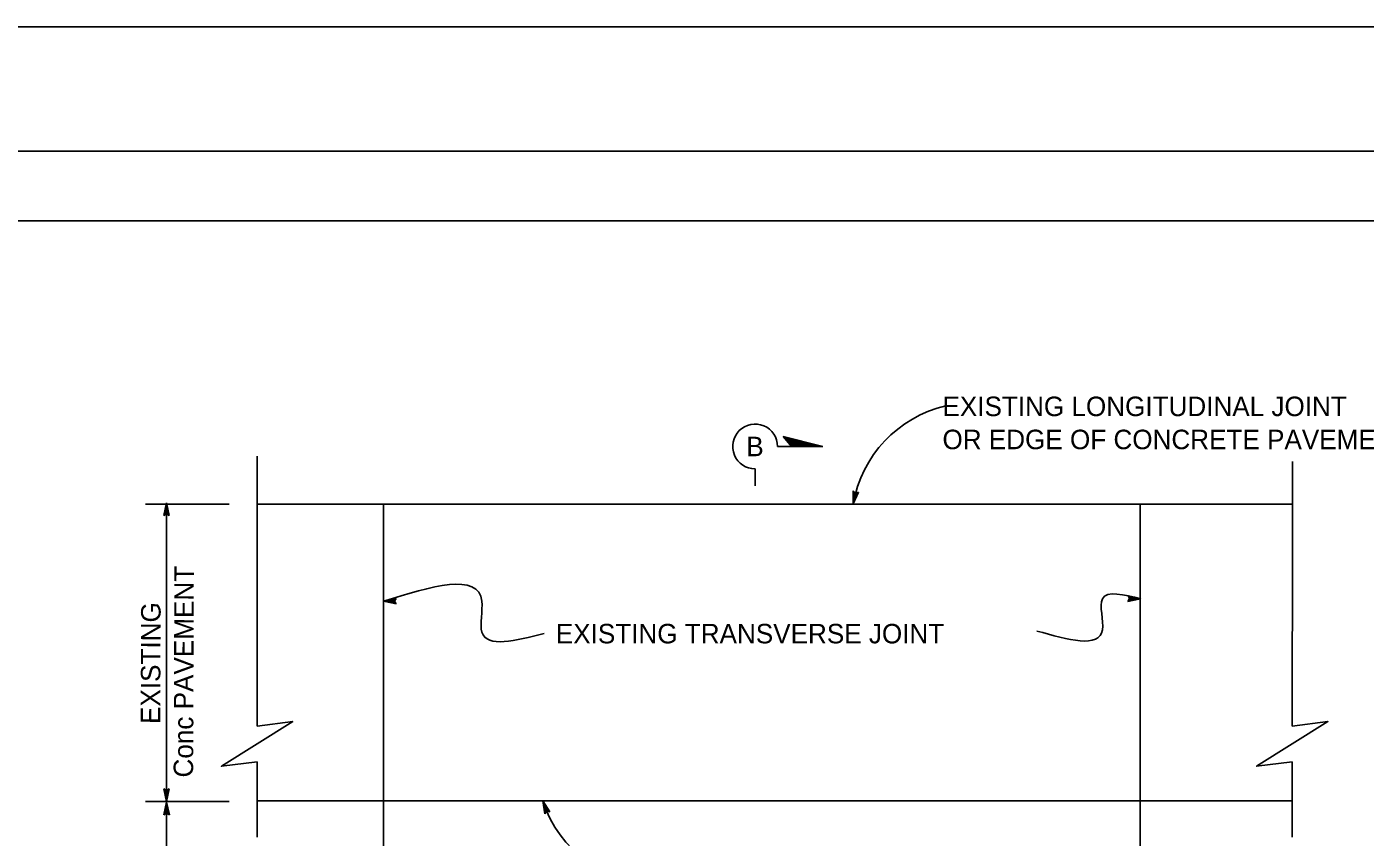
# Model space of a CAD drawing. Extents: x -894 to 866, y -476 to 714.
# Drawn here: x -184.7 to 295.6, y 422.8 to 713.6 of the extents above; entities that cross this region are included whole.
import ezdxf

# ---------------------------------------------------------------- set-up
doc = ezdxf.new("R2010")
doc.units = 0
for name, color, linetype in [('10 Sheet Format', 7, 'Continuous'), ('22 Misc Cnst Det', 7, 'Continuous'), ('56 Stage 3 Anno', 7, 'Continuous'), ('57 Undefined', 7, 'Continuous'), ('60 Nongeo Data', 7, 'Continuous')]:
    doc.layers.add(name, color=color, linetype=linetype)

msp = doc.modelspace()

# ---------------------------------------------------------------- linework, layer by layer
at = {"layer": '10 Sheet Format'}
for p, q in [((-863.43, 668.96), (836.57, 668.96)), ((-813.45, 643.96), (811.55, 643.96))]:
    msp.add_line(p, q, dxfattribs=at)
for points in [[(-894.04, 713.55), (865.96, 713.55), (865.96, -476.45), (-894.04, -476.45)], [(-863.43, 668.96), (836.59, 668.96), (836.59, -431.03), (-863.43, -431.03)]]:
    msp.add_lwpolyline(points, close=True, dxfattribs=at)
at = {"layer": '22 Misc Cnst Det'}
for p, q in [((84.72, 562.97), (100.99, 562.97)), ((100.99, 562.97), (86.78, 566.59)), ((89.72, 562.97), (86.78, 566.59)), ((99.83, 562.97), (87.09, 566.22)), ((98.66, 562.97), (87.39, 565.84)), ((97.49, 562.97), (87.7, 565.46)), ((96.32, 562.97), (88, 565.09)), ((95.15, 562.97), (88.3, 564.71)), ((93.98, 562.97), (88.61, 564.34)), ((92.81, 562.97), (88.91, 563.96)), ((91.65, 562.97), (89.22, 563.59)), ((90.48, 562.97), (89.52, 563.21)), ((76.68, 554.93), (76.68, 548.82))]:
    msp.add_line(p, q, dxfattribs=at)
msp.add_arc((76.68, 562.97), 8.04, 0, 270.0005, dxfattribs=at)
at = {"layer": '56 Stage 3 Anno'}
for p, q in [((-102.07, 559.52), (-102.07, 496.7)), ((269.57, 557.58), (269.57, 496.7)), ((111.81, 542.39), (111.85, 547)), ((113.8, 546.55), (111.81, 542.39)), ((111.85, 547), (111.85, 547)), ((111.85, 547), (112.69, 546.19)), ((112.04, 543.41), (112.07, 546.77)), ((113.5, 546.45), (112.05, 543.4)), ((112.28, 544.41), (112.3, 546.58)), ((113.2, 546.34), (112.28, 544.41)), ((112.51, 545.42), (112.52, 546.35)), ((112.92, 546.27), (112.51, 545.42)), ((112.69, 546.19), (113.8, 546.55)), ((113.8, 546.55), (113.8, 546.55)), ((-135.59, 538.19), (-134.58, 542.69)), ((-134.58, 538.79), (-135.59, 538.19)), ((-135.59, 538.19), (-135.59, 538.19)), ((-135.32, 538.35), (-134.58, 541.66)), ((-135.05, 538.53), (-134.59, 540.62)), ((-134.79, 538.66), (-134.59, 539.58)), ((-134.59, 540.62), (-134.12, 538.5)), ((-134.59, 539.58), (-134.39, 538.68)), ((-134.58, 542.69), (-134.58, 542.69)), ((-134.58, 542.69), (-133.59, 538.19)), ((-134.58, 541.65), (-133.86, 538.37)), ((-133.59, 538.19), (-134.58, 538.79)), ((-133.59, 538.19), (-133.59, 538.19)), ((111.81, 542.39), (111.81, 542.39)), ((211.09, 508.38), (210.51, 509.4)), ((210.51, 509.4), (210.51, 509.4)), ((210.51, 509.4), (214.98, 508.27)), ((-56.65, 507.45), (-52.15, 508.47)), ((-52.14, 506.47), (-56.65, 507.45)), ((-56.65, 507.45), (-56.65, 507.45)), ((-52.31, 506.74), (-55.61, 507.46)), ((-55.6, 507.46), (-52.33, 508.2)), ((-54.57, 507.46), (-52.46, 507.94)), ((-52.48, 507.01), (-54.57, 507.46)), ((-53.54, 507.47), (-52.63, 507.67)), ((-52.62, 507.27), (-53.54, 507.47)), ((-52.15, 508.47), (-52.75, 507.47)), ((-52.75, 507.47), (-52.14, 506.47)), ((-52.15, 508.47), (-52.15, 508.47)), ((-52.14, 506.47), (-52.14, 506.47)), ((210.46, 507.4), (211.09, 508.38)), ((214.98, 508.27), (210.46, 507.4)), ((210.46, 507.4), (210.46, 507.4)), ((213.94, 508.29), (210.64, 507.66)), ((210.67, 509.13), (213.95, 508.3)), ((212.91, 508.33), (210.78, 507.92)), ((210.84, 508.85), (212.91, 508.33)), ((210.96, 508.59), (211.88, 508.36)), ((211.88, 508.36), (210.97, 508.18)), ((214.98, 508.27), (214.98, 508.27)), ((-134.6, 435.63), (-135.59, 440.13)), ((-135.59, 440.13), (-135.59, 440.13)), ((-135.59, 440.13), (-134.6, 439.53)), ((-134.6, 436.67), (-135.32, 439.95)), ((-134.59, 437.7), (-135.06, 439.82)), ((-134.59, 438.74), (-134.79, 439.64)), ((-134.6, 439.53), (-133.59, 440.13)), ((-133.59, 440.13), (-134.6, 435.63)), ((-133.86, 439.97), (-134.59, 436.66)), ((-134.13, 439.79), (-134.59, 437.7)), ((-134.39, 439.66), (-134.59, 438.74)), ((-133.59, 440.13), (-133.59, 440.13)), ((-135.56, 430.86), (-134.56, 435.36)), ((-135.29, 431.02), (-134.56, 434.32)), ((-135.02, 431.19), (-134.56, 433.28)), ((-134.6, 435.63), (-134.6, 435.63)), ((-134.56, 435.36), (-134.56, 435.36)), ((-134.56, 435.36), (-133.56, 430.86)), ((-134.56, 433.28), (-134.09, 431.17)), ((-134.55, 434.31), (-133.83, 431.03)), ((1.15, 431.2), (0.54, 435.78)), ((0.54, 435.78), (0.54, 435.78)), ((0.54, 435.78), (3.03, 431.89)), ((1.34, 431.45), (0.9, 434.8)), ((0.91, 434.8), (2.71, 431.96)), ((1.54, 431.71), (1.26, 433.83)), ((1.26, 433.83), (2.42, 432)), ((1.73, 431.92), (1.61, 432.86)), ((1.61, 432.86), (2.11, 432.07)), ((-134.56, 431.46), (-135.56, 430.86)), ((-135.56, 430.86), (-135.56, 430.86)), ((-134.76, 431.33), (-134.56, 432.25)), ((-134.56, 432.25), (-134.36, 431.34)), ((-133.56, 430.86), (-134.56, 431.46)), ((-133.56, 430.86), (-133.56, 430.86)), ((1.89, 432.11), (1.15, 431.2)), ((1.15, 431.2), (1.15, 431.2)), ((3.03, 431.89), (1.89, 432.11)), ((3.03, 431.89), (3.03, 431.89))]:
    msp.add_line(p, q, dxfattribs=at)
at = {"layer": '60 Nongeo Data'}
for p, q in [((-142.15, 542.31), (-112.07, 542.31)), ((-134.58, 542.31), (-134.58, 301.43)), ((-102.07, 542.27), (269.57, 542.27)), ((-56.65, 323.56), (-56.65, 542.27)), ((214.89, 323.56), (214.89, 542.27)), ((-102.08, 462.66), (-102.08, 496.56)), ((269.47, 462.66), (269.47, 496.56)), ((-102.08, 422.79), (-102.08, 449.86)), ((269.47, 422.79), (269.47, 449.86)), ((-142.15, 435.53), (-112.07, 435.53)), ((-102.07, 435.84), (269.43, 435.84))]:
    msp.add_line(p, q, dxfattribs=at)
for points in [[(-102.08, 462.66), (-89.28, 464.26), (-114.88, 448.26), (-102.08, 449.86)], [(269.47, 462.66), (282.27, 464.26), (256.67, 448.26), (269.47, 449.86)]]:
    msp.add_lwpolyline(points, dxfattribs=at)
for centre, radius, start, end in [((154.85, 534.99), 43.61, 102.8742, 170.3142), ((39.62, 447.87), 40.91, 197.1908, 272.7801)]:
    msp.add_arc(centre, radius, start, end, dxfattribs=at)
for points in [[(-56.7, 507.42), (-21.38, 507.42), (-21.38, 496.31), (1, 495.92)], [(215.16, 508.31), (201.33, 508.31), (201.33, 497.2), (177.8, 496.76)]]:
    msp.add_spline(points, degree=3, dxfattribs=at)

# ---------------------------------------------------------------- texts
at = {"layer": '57 Undefined'}
for s, p in [('EXISTING LONGITUDINAL JOINT', (143.91, 573.86)), ('OR EDGE OF CONCRETE PAVEMENT', (143.91, 561.99)), ('B', (73.51, 559.48)), ('EXISTING TRANSVERSE JOINT', (5.15, 492.31))]:
    msp.add_text(s, height=7, dxfattribs=at).set_placement(p)
for s, p in [('Conc PAVEMENT', (-125.03, 444.18)), ('EXISTING', (-136.84, 463.39))]:
    msp.add_text(s, height=7, rotation=89.7918, dxfattribs=at).set_placement(p)

doc.saveas('drawing.dxf')
